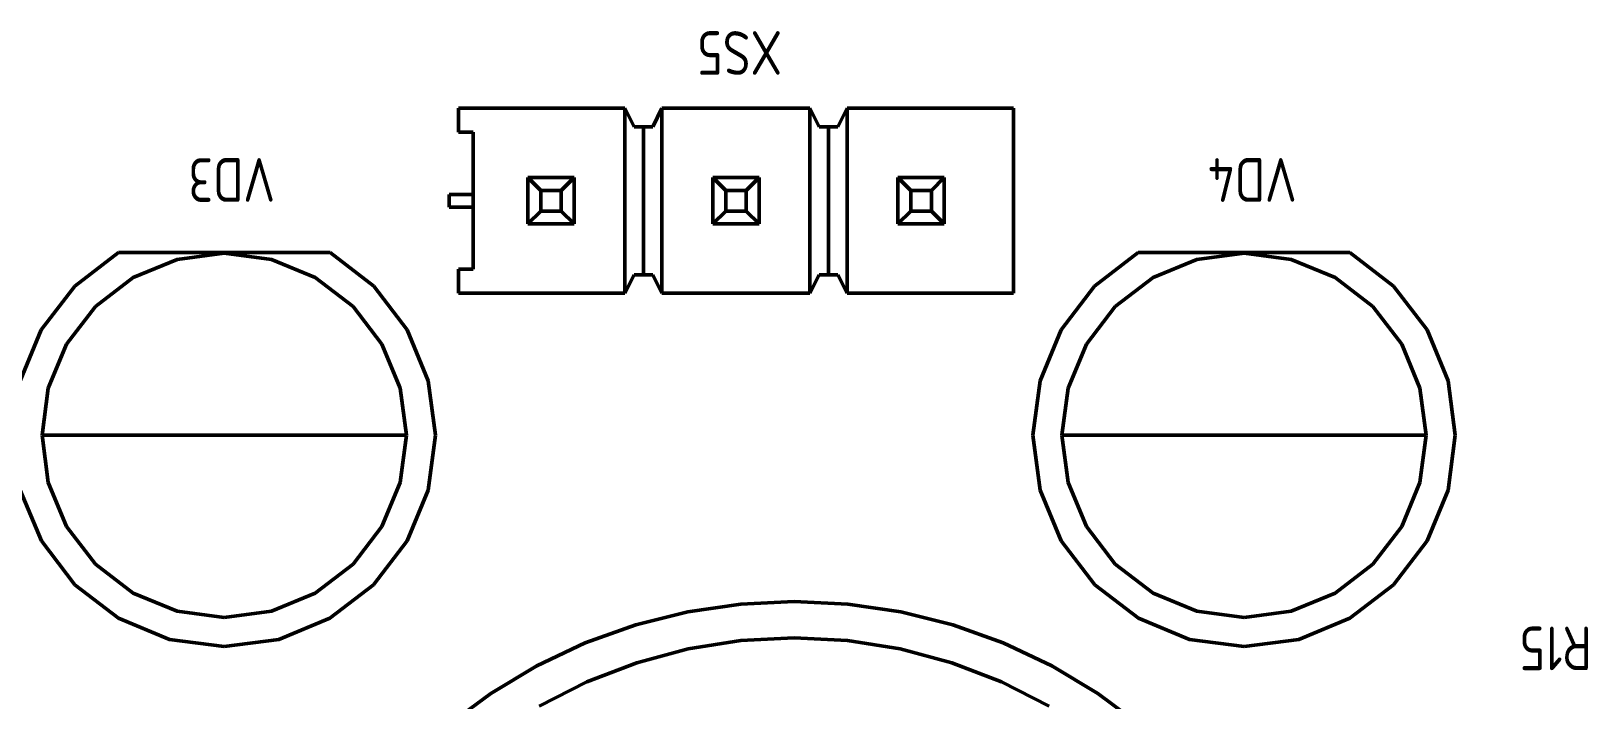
# Paper-space layout 'Layout1' of a CAD drawing. Extents: x -70 to 840, y -1 to 593.
# Drawn here: x 153.1 to 195.84, y 418.01 to 436.37 of the extents above; entities that cross this region are included whole.
import ezdxf

# ---------------------------------------------------------------- set-up
doc = ezdxf.new("R2010")
doc.units = 0
doc.header["$MEASUREMENT"] = 0
doc.layers.add('Основная', color=7, linetype='CONTINUOUS', lineweight=50)
doc.styles.add('GOST type A0', font='', dxfattribs={"oblique": 15, "height": 3.5})
doc.styles.get('GOST type A0').set_extended_font_data('GOST type A')

psp = doc.layouts.get("Layout1")

# ---------------------------------------------------------------- linework, layer by layer
at = {"layer": 'Основная'}
for p, q in [((169.408, 434.255), (164.836, 434.255)), ((164.836, 434.255), (164.836, 433.595)), ((164.836, 434.255), (164.836, 433.595)), ((164.836, 434.255), (169.408, 434.255)), ((169.408, 434.255), (164.836, 434.255)), ((164.836, 434.255), (164.836, 433.595)), ((164.836, 434.255), (164.836, 433.595)), ((164.836, 434.255), (169.408, 434.255)), ((169.656, 433.747), (169.408, 434.255)), ((169.408, 434.255), (169.656, 433.747)), ((169.408, 429.175), (169.408, 434.255)), ((169.656, 433.747), (169.408, 434.255)), ((169.408, 434.255), (169.656, 433.747)), ((169.408, 429.175), (169.408, 434.255)), ((170.424, 434.255), (170.176, 433.747)), ((170.176, 433.747), (170.424, 434.255)), ((170.424, 434.255), (170.176, 433.747)), ((170.176, 433.747), (170.424, 434.255)), ((174.488, 434.255), (170.424, 434.255)), ((170.424, 434.255), (174.488, 434.255)), ((170.424, 429.175), (170.424, 434.255)), ((174.488, 434.255), (170.424, 434.255)), ((170.424, 434.255), (174.488, 434.255)), ((170.424, 429.175), (170.424, 434.255)), ((174.736, 433.747), (174.488, 434.255)), ((174.488, 434.255), (174.488, 429.175)), ((174.488, 434.255), (174.736, 433.747)), ((174.736, 433.747), (174.488, 434.255)), ((174.488, 434.255), (174.488, 429.175)), ((174.488, 434.255), (174.736, 433.747)), ((175.504, 434.255), (175.256, 433.747)), ((175.256, 433.747), (175.504, 434.255)), ((175.504, 434.255), (175.256, 433.747)), ((175.256, 433.747), (175.504, 434.255)), ((180.076, 434.255), (175.504, 434.255)), ((175.504, 434.255), (180.076, 434.255)), ((175.504, 434.255), (175.504, 429.175)), ((180.076, 434.255), (175.504, 434.255)), ((175.504, 434.255), (180.076, 434.255)), ((175.504, 434.255), (175.504, 429.175)), ((180.076, 429.175), (180.076, 434.255)), ((180.076, 429.175), (180.076, 434.255)), ((180.076, 429.175), (180.076, 434.255)), ((180.076, 429.175), (180.076, 434.255)), ((164.836, 433.595), (165.242, 433.595)), ((164.836, 433.595), (165.242, 433.595)), ((164.836, 433.595), (165.242, 433.595)), ((164.836, 433.595), (165.242, 433.595)), ((165.242, 433.595), (165.242, 431.887)), ((165.242, 429.835), (165.242, 433.595)), ((165.242, 433.595), (165.242, 431.887)), ((165.242, 429.835), (165.242, 433.595)), ((170.176, 433.747), (169.656, 433.747)), ((169.656, 433.747), (169.916, 433.747)), ((170.176, 433.747), (169.656, 433.747)), ((169.656, 433.747), (169.916, 433.747)), ((169.916, 429.683), (169.916, 433.747)), ((169.916, 433.747), (170.176, 433.747)), ((169.916, 429.683), (169.916, 433.747)), ((169.916, 433.747), (170.176, 433.747)), ((175.256, 433.747), (174.736, 433.747)), ((174.736, 433.747), (174.996, 433.747)), ((175.256, 433.747), (174.736, 433.747)), ((174.736, 433.747), (174.996, 433.747)), ((174.996, 429.683), (174.996, 433.747)), ((174.996, 433.747), (175.256, 433.747)), ((174.996, 429.683), (174.996, 433.747)), ((174.996, 433.747), (175.256, 433.747)), ((166.742, 432.351), (168.012, 432.351)), ((166.742, 432.351), (167.094, 431.999)), ((166.742, 432.351), (166.742, 431.081)), ((166.742, 432.351), (168.012, 432.351)), ((166.742, 432.351), (167.094, 431.999)), ((166.742, 432.351), (166.742, 431.081)), ((167.66, 431.999), (168.012, 432.351)), ((167.66, 431.999), (168.012, 432.351)), ((168.012, 432.351), (168.012, 431.081)), ((168.012, 432.351), (168.012, 431.081)), ((171.822, 432.351), (172.174, 431.999)), ((171.822, 432.351), (171.822, 431.081)), ((171.822, 432.351), (173.092, 432.351)), ((171.822, 432.351), (172.174, 431.999)), ((171.822, 432.351), (171.822, 431.081)), ((171.822, 432.351), (173.092, 432.351)), ((172.74, 431.999), (173.092, 432.351)), ((172.74, 431.999), (173.092, 432.351)), ((173.092, 432.351), (173.092, 431.081)), ((173.092, 432.351), (173.092, 431.081)), ((176.902, 432.351), (177.254, 431.999)), ((176.902, 432.351), (176.902, 431.081)), ((176.902, 432.351), (178.172, 432.351)), ((176.902, 432.351), (177.254, 431.999)), ((176.902, 432.351), (176.902, 431.081)), ((176.902, 432.351), (178.172, 432.351)), ((177.82, 431.999), (178.172, 432.351)), ((177.82, 431.999), (178.172, 432.351)), ((178.172, 432.351), (178.172, 431.081)), ((178.172, 432.351), (178.172, 431.081)), ((165.242, 431.887), (164.582, 431.887)), ((164.582, 431.887), (164.582, 431.543)), ((164.582, 431.887), (164.582, 431.543)), ((164.582, 431.887), (165.242, 431.887)), ((165.242, 431.887), (164.582, 431.887)), ((164.582, 431.887), (164.582, 431.543)), ((164.582, 431.887), (164.582, 431.543)), ((164.582, 431.887), (165.242, 431.887)), ((167.094, 431.999), (167.66, 431.999)), ((167.094, 431.999), (167.094, 431.433)), ((167.094, 431.999), (167.66, 431.999)), ((167.094, 431.999), (167.094, 431.433)), ((167.66, 431.999), (167.66, 431.433)), ((167.66, 431.999), (167.66, 431.433)), ((172.174, 431.999), (172.74, 431.999)), ((172.174, 431.999), (172.174, 431.433)), ((172.174, 431.999), (172.74, 431.999)), ((172.174, 431.999), (172.174, 431.433)), ((172.74, 431.999), (172.74, 431.433)), ((172.74, 431.999), (172.74, 431.433)), ((177.254, 431.999), (177.82, 431.999)), ((177.254, 431.999), (177.254, 431.433)), ((177.254, 431.999), (177.82, 431.999)), ((177.254, 431.999), (177.254, 431.433)), ((177.82, 431.999), (177.82, 431.433)), ((177.82, 431.999), (177.82, 431.433)), ((164.582, 431.543), (165.242, 431.543)), ((164.582, 431.543), (165.242, 431.543)), ((164.582, 431.543), (165.242, 431.543)), ((164.582, 431.543), (165.242, 431.543)), ((165.242, 431.543), (165.242, 429.835)), ((165.242, 431.543), (165.242, 429.835)), ((166.742, 431.081), (167.094, 431.433)), ((166.742, 431.081), (167.094, 431.433)), ((167.094, 431.433), (167.66, 431.433)), ((167.094, 431.433), (167.66, 431.433)), ((167.66, 431.433), (168.012, 431.081)), ((167.66, 431.433), (168.012, 431.081)), ((171.822, 431.081), (172.174, 431.433)), ((171.822, 431.081), (172.174, 431.433)), ((172.174, 431.433), (172.74, 431.433)), ((172.174, 431.433), (172.74, 431.433)), ((172.74, 431.433), (173.092, 431.081)), ((172.74, 431.433), (173.092, 431.081)), ((176.902, 431.081), (177.254, 431.433)), ((176.902, 431.081), (177.254, 431.433)), ((177.254, 431.433), (177.82, 431.433)), ((177.254, 431.433), (177.82, 431.433)), ((177.82, 431.433), (178.172, 431.081)), ((177.82, 431.433), (178.172, 431.081)), ((166.742, 431.081), (168.012, 431.081)), ((166.742, 431.081), (168.012, 431.081)), ((171.822, 431.081), (173.092, 431.081)), ((171.822, 431.081), (173.092, 431.081)), ((176.902, 431.081), (178.172, 431.081)), ((176.902, 431.081), (178.172, 431.081)), ((155.502, 430.295), (154.302, 429.373)), ((155.502, 430.295), (154.302, 429.373)), ((155.502, 430.295), (154.302, 429.373)), ((155.502, 430.295), (154.302, 429.373)), ((161.312, 430.295), (155.502, 430.295)), ((161.312, 430.295), (155.502, 430.295)), ((161.312, 430.295), (155.502, 430.295)), ((161.312, 430.295), (155.502, 430.295)), ((157.112, 430.105), (155.906, 429.605)), ((157.112, 430.105), (155.906, 429.605)), ((158.406, 430.275), (157.112, 430.105)), ((158.406, 430.275), (157.112, 430.105)), ((158.406, 430.275), (159.7, 430.105)), ((158.406, 430.275), (159.7, 430.105)), ((159.7, 430.105), (160.906, 429.605)), ((159.7, 430.105), (160.906, 429.605)), ((162.51, 429.373), (161.312, 430.295)), ((161.312, 430.295), (162.51, 429.373)), ((162.51, 429.373), (161.312, 430.295)), ((161.312, 430.295), (162.51, 429.373)), ((183.502, 430.295), (182.302, 429.373)), ((183.502, 430.295), (182.302, 429.373)), ((183.502, 430.295), (182.302, 429.373)), ((183.502, 430.295), (182.302, 429.373)), ((189.312, 430.295), (183.502, 430.295)), ((189.312, 430.295), (183.502, 430.295)), ((189.312, 430.295), (183.502, 430.295)), ((189.312, 430.295), (183.502, 430.295)), ((185.112, 430.105), (183.906, 429.605)), ((185.112, 430.105), (183.906, 429.605)), ((186.406, 430.275), (185.112, 430.105)), ((186.406, 430.275), (185.112, 430.105)), ((186.406, 430.275), (187.7, 430.105)), ((186.406, 430.275), (187.7, 430.105)), ((187.7, 430.105), (188.906, 429.605)), ((187.7, 430.105), (188.906, 429.605)), ((190.51, 429.373), (189.312, 430.295)), ((189.312, 430.295), (190.51, 429.373)), ((190.51, 429.373), (189.312, 430.295)), ((189.312, 430.295), (190.51, 429.373)), ((155.906, 429.605), (154.87, 428.811)), ((155.906, 429.605), (154.87, 428.811)), ((160.906, 429.605), (161.942, 428.811)), ((160.906, 429.605), (161.942, 428.811)), ((165.242, 429.835), (164.836, 429.835)), ((164.836, 429.835), (164.836, 429.175)), ((164.836, 429.835), (164.836, 429.175)), ((164.836, 429.835), (165.242, 429.835)), ((165.242, 429.835), (164.836, 429.835)), ((164.836, 429.835), (164.836, 429.175)), ((164.836, 429.835), (164.836, 429.175)), ((164.836, 429.835), (165.242, 429.835)), ((169.408, 429.175), (169.656, 429.683)), ((169.408, 429.175), (169.656, 429.683)), ((169.408, 429.175), (169.656, 429.683)), ((169.408, 429.175), (169.656, 429.683)), ((169.656, 429.683), (170.176, 429.683)), ((169.656, 429.683), (169.916, 429.683)), ((169.656, 429.683), (170.176, 429.683)), ((169.656, 429.683), (169.916, 429.683)), ((169.916, 429.683), (170.176, 429.683)), ((169.916, 429.683), (170.176, 429.683)), ((170.176, 429.683), (170.424, 429.175)), ((170.176, 429.683), (170.424, 429.175)), ((170.176, 429.683), (170.424, 429.175)), ((170.176, 429.683), (170.424, 429.175)), ((174.488, 429.175), (174.736, 429.683)), ((174.488, 429.175), (174.736, 429.683)), ((174.488, 429.175), (174.736, 429.683)), ((174.488, 429.175), (174.736, 429.683)), ((174.736, 429.683), (175.256, 429.683)), ((174.736, 429.683), (174.996, 429.683)), ((174.736, 429.683), (175.256, 429.683)), ((174.736, 429.683), (174.996, 429.683)), ((174.996, 429.683), (175.256, 429.683)), ((174.996, 429.683), (175.256, 429.683)), ((175.256, 429.683), (175.504, 429.175)), ((175.256, 429.683), (175.504, 429.175)), ((175.256, 429.683), (175.504, 429.175)), ((175.256, 429.683), (175.504, 429.175)), ((183.906, 429.605), (182.87, 428.811)), ((183.906, 429.605), (182.87, 428.811)), ((188.906, 429.605), (189.942, 428.811)), ((188.906, 429.605), (189.942, 428.811)), ((154.302, 429.373), (153.382, 428.173)), ((154.302, 429.373), (153.382, 428.173)), ((154.302, 429.373), (153.382, 428.173)), ((154.302, 429.373), (153.382, 428.173)), ((163.43, 428.173), (162.51, 429.373)), ((162.51, 429.373), (163.43, 428.173)), ((163.43, 428.173), (162.51, 429.373)), ((162.51, 429.373), (163.43, 428.173)), ((164.836, 429.175), (169.408, 429.175)), ((164.836, 429.175), (169.408, 429.175)), ((164.836, 429.175), (169.408, 429.175)), ((164.836, 429.175), (169.408, 429.175)), ((170.424, 429.175), (174.488, 429.175)), ((170.424, 429.175), (174.488, 429.175)), ((170.424, 429.175), (174.488, 429.175)), ((170.424, 429.175), (174.488, 429.175)), ((175.504, 429.175), (180.076, 429.175)), ((175.504, 429.175), (180.076, 429.175)), ((175.504, 429.175), (180.076, 429.175)), ((175.504, 429.175), (180.076, 429.175)), ((182.302, 429.373), (181.382, 428.173)), ((182.302, 429.373), (181.382, 428.173)), ((182.302, 429.373), (181.382, 428.173)), ((182.302, 429.373), (181.382, 428.173)), ((191.43, 428.173), (190.51, 429.373)), ((190.51, 429.373), (191.43, 428.173)), ((191.43, 428.173), (190.51, 429.373)), ((190.51, 429.373), (191.43, 428.173)), ((154.87, 428.811), (154.076, 427.775)), ((154.87, 428.811), (154.076, 427.775)), ((161.942, 428.811), (162.736, 427.775)), ((161.942, 428.811), (162.736, 427.775)), ((182.87, 428.811), (182.076, 427.775)), ((182.87, 428.811), (182.076, 427.775)), ((189.942, 428.811), (190.736, 427.775)), ((189.942, 428.811), (190.736, 427.775)), ((153.382, 428.173), (152.804, 426.775)), ((153.382, 428.173), (152.804, 426.775)), ((153.382, 428.173), (152.804, 426.775)), ((153.382, 428.173), (152.804, 426.775)), ((164.008, 426.775), (163.43, 428.173)), ((163.43, 428.173), (164.008, 426.775)), ((164.008, 426.775), (163.43, 428.173)), ((163.43, 428.173), (164.008, 426.775)), ((181.382, 428.173), (180.804, 426.775)), ((181.382, 428.173), (180.804, 426.775)), ((181.382, 428.173), (180.804, 426.775)), ((181.382, 428.173), (180.804, 426.775)), ((192.008, 426.775), (191.43, 428.173)), ((191.43, 428.173), (192.008, 426.775)), ((192.008, 426.775), (191.43, 428.173)), ((191.43, 428.173), (192.008, 426.775)), ((154.076, 427.775), (153.576, 426.569)), ((154.076, 427.775), (153.576, 426.569)), ((162.736, 427.775), (163.236, 426.569)), ((162.736, 427.775), (163.236, 426.569)), ((182.076, 427.775), (181.576, 426.569)), ((182.076, 427.775), (181.576, 426.569)), ((190.736, 427.775), (191.236, 426.569)), ((190.736, 427.775), (191.236, 426.569)), ((153.576, 426.569), (153.406, 425.275)), ((153.576, 426.569), (153.406, 425.275)), ((163.236, 426.569), (163.406, 425.275)), ((163.236, 426.569), (163.406, 425.275)), ((164.206, 425.275), (164.008, 426.775)), ((164.008, 426.775), (164.206, 425.275)), ((164.206, 425.275), (164.008, 426.775)), ((164.008, 426.775), (164.206, 425.275)), ((180.804, 426.775), (180.606, 425.275)), ((180.804, 426.775), (180.606, 425.275)), ((180.804, 426.775), (180.606, 425.275)), ((180.804, 426.775), (180.606, 425.275)), ((181.576, 426.569), (181.406, 425.275)), ((181.576, 426.569), (181.406, 425.275)), ((191.236, 426.569), (191.406, 425.275)), ((191.236, 426.569), (191.406, 425.275)), ((192.206, 425.275), (192.008, 426.775)), ((192.008, 426.775), (192.206, 425.275)), ((192.206, 425.275), (192.008, 426.775)), ((192.008, 426.775), (192.206, 425.275)), ((153.406, 425.275), (153.576, 423.981)), ((153.576, 425.275), (153.406, 425.275)), ((153.406, 425.275), (153.576, 423.981)), ((153.576, 425.275), (153.406, 425.275)), ((153.576, 425.275), (154.076, 425.275)), ((153.576, 425.275), (154.076, 425.275)), ((154.076, 425.275), (154.87, 425.275)), ((154.076, 425.275), (154.87, 425.275)), ((154.87, 425.275), (155.906, 425.275)), ((154.87, 425.275), (155.906, 425.275)), ((155.906, 425.275), (157.112, 425.275)), ((155.906, 425.275), (157.112, 425.275)), ((157.112, 425.275), (158.406, 425.275)), ((157.112, 425.275), (158.406, 425.275)), ((158.406, 425.275), (159.7, 425.275)), ((158.406, 425.275), (159.7, 425.275)), ((159.7, 425.275), (160.906, 425.275)), ((159.7, 425.275), (160.906, 425.275)), ((160.906, 425.275), (161.942, 425.275)), ((160.906, 425.275), (161.942, 425.275)), ((161.942, 425.275), (162.736, 425.275)), ((161.942, 425.275), (162.736, 425.275)), ((162.736, 425.275), (163.236, 425.275)), ((162.736, 425.275), (163.236, 425.275)), ((163.406, 425.275), (163.236, 423.981)), ((163.406, 425.275), (163.236, 425.275)), ((163.406, 425.275), (163.236, 423.981)), ((163.406, 425.275), (163.236, 425.275)), ((164.008, 423.773), (164.206, 425.275)), ((164.206, 425.275), (164.008, 423.773)), ((164.008, 423.773), (164.206, 425.275)), ((164.206, 425.275), (164.008, 423.773)), ((180.606, 425.275), (180.804, 423.773)), ((180.606, 425.275), (180.804, 423.773)), ((180.606, 425.275), (180.804, 423.773)), ((180.606, 425.275), (180.804, 423.773)), ((181.406, 425.275), (181.576, 423.981)), ((181.576, 425.275), (181.406, 425.275)), ((181.406, 425.275), (181.576, 423.981)), ((181.576, 425.275), (181.406, 425.275)), ((181.576, 425.275), (182.076, 425.275)), ((181.576, 425.275), (182.076, 425.275)), ((182.076, 425.275), (182.87, 425.275)), ((182.076, 425.275), (182.87, 425.275)), ((182.87, 425.275), (183.906, 425.275)), ((182.87, 425.275), (183.906, 425.275)), ((183.906, 425.275), (185.112, 425.275)), ((183.906, 425.275), (185.112, 425.275)), ((185.112, 425.275), (186.406, 425.275)), ((185.112, 425.275), (186.406, 425.275)), ((186.406, 425.275), (187.7, 425.275)), ((186.406, 425.275), (187.7, 425.275)), ((187.7, 425.275), (188.906, 425.275)), ((187.7, 425.275), (188.906, 425.275)), ((188.906, 425.275), (189.942, 425.275)), ((188.906, 425.275), (189.942, 425.275)), ((189.942, 425.275), (190.736, 425.275)), ((189.942, 425.275), (190.736, 425.275)), ((190.736, 425.275), (191.236, 425.275)), ((190.736, 425.275), (191.236, 425.275)), ((191.406, 425.275), (191.236, 423.981)), ((191.406, 425.275), (191.236, 425.275)), ((191.406, 425.275), (191.236, 423.981)), ((191.406, 425.275), (191.236, 425.275)), ((192.008, 423.773), (192.206, 425.275)), ((192.206, 425.275), (192.008, 423.773)), ((192.008, 423.773), (192.206, 425.275)), ((192.206, 425.275), (192.008, 423.773)), ((152.804, 423.773), (153.384, 422.375)), ((152.804, 423.773), (153.384, 422.375)), ((152.804, 423.773), (153.384, 422.375)), ((152.804, 423.773), (153.384, 422.375)), ((153.576, 423.981), (154.076, 422.775)), ((153.576, 423.981), (154.076, 422.775)), ((163.236, 423.981), (162.736, 422.775)), ((163.236, 423.981), (162.736, 422.775)), ((163.43, 422.375), (164.008, 423.773)), ((164.008, 423.773), (163.43, 422.375)), ((163.43, 422.375), (164.008, 423.773)), ((164.008, 423.773), (163.43, 422.375)), ((180.804, 423.773), (181.384, 422.375)), ((180.804, 423.773), (181.384, 422.375)), ((180.804, 423.773), (181.384, 422.375)), ((180.804, 423.773), (181.384, 422.375)), ((181.576, 423.981), (182.076, 422.775)), ((181.576, 423.981), (182.076, 422.775)), ((191.236, 423.981), (190.736, 422.775)), ((191.236, 423.981), (190.736, 422.775)), ((191.43, 422.375), (192.008, 423.773)), ((192.008, 423.773), (191.43, 422.375)), ((191.43, 422.375), (192.008, 423.773)), ((192.008, 423.773), (191.43, 422.375)), ((154.076, 422.775), (154.87, 421.739)), ((154.076, 422.775), (154.87, 421.739)), ((162.736, 422.775), (161.942, 421.739)), ((162.736, 422.775), (161.942, 421.739)), ((182.076, 422.775), (182.87, 421.739)), ((182.076, 422.775), (182.87, 421.739)), ((190.736, 422.775), (189.942, 421.739)), ((190.736, 422.775), (189.942, 421.739)), ((153.384, 422.375), (154.304, 421.173)), ((153.384, 422.375), (154.304, 421.173)), ((153.384, 422.375), (154.304, 421.173)), ((153.384, 422.375), (154.304, 421.173)), ((162.508, 421.173), (163.43, 422.375)), ((163.43, 422.375), (162.508, 421.173)), ((162.508, 421.173), (163.43, 422.375)), ((163.43, 422.375), (162.508, 421.173)), ((181.384, 422.375), (182.304, 421.173)), ((181.384, 422.375), (182.304, 421.173)), ((181.384, 422.375), (182.304, 421.173)), ((181.384, 422.375), (182.304, 421.173)), ((190.508, 421.173), (191.43, 422.375)), ((191.43, 422.375), (190.508, 421.173)), ((190.508, 421.173), (191.43, 422.375)), ((191.43, 422.375), (190.508, 421.173)), ((154.87, 421.739), (155.906, 420.945)), ((154.87, 421.739), (155.906, 420.945)), ((161.942, 421.739), (160.906, 420.945)), ((161.942, 421.739), (160.906, 420.945)), ((182.87, 421.739), (183.906, 420.945)), ((182.87, 421.739), (183.906, 420.945)), ((189.942, 421.739), (188.906, 420.945)), ((189.942, 421.739), (188.906, 420.945)), ((154.304, 421.173), (155.506, 420.251)), ((154.304, 421.173), (155.506, 420.251)), ((154.304, 421.173), (155.506, 420.251)), ((154.304, 421.173), (155.506, 420.251)), ((161.306, 420.251), (162.508, 421.173)), ((162.508, 421.173), (161.306, 420.251)), ((161.306, 420.251), (162.508, 421.173)), ((162.508, 421.173), (161.306, 420.251)), ((182.304, 421.173), (183.506, 420.251)), ((182.304, 421.173), (183.506, 420.251)), ((182.304, 421.173), (183.506, 420.251)), ((182.304, 421.173), (183.506, 420.251)), ((189.306, 420.251), (190.508, 421.173)), ((190.508, 421.173), (189.306, 420.251)), ((189.306, 420.251), (190.508, 421.173)), ((190.508, 421.173), (189.306, 420.251)), ((155.906, 420.945), (157.112, 420.445)), ((155.906, 420.945), (157.112, 420.445)), ((160.906, 420.945), (159.7, 420.445)), ((160.906, 420.945), (159.7, 420.445)), ((172.586, 420.643), (171.13, 420.427)), ((172.586, 420.643), (171.13, 420.427)), ((172.586, 420.643), (171.13, 420.427)), ((172.586, 420.643), (171.13, 420.427)), ((174.056, 420.715), (172.586, 420.643)), ((174.056, 420.715), (172.586, 420.643)), ((174.056, 420.715), (172.586, 420.643)), ((174.056, 420.715), (172.586, 420.643)), ((175.526, 420.643), (174.056, 420.715)), ((175.526, 420.643), (174.056, 420.715)), ((175.526, 420.643), (174.056, 420.715)), ((175.526, 420.643), (174.056, 420.715)), ((176.982, 420.427), (175.526, 420.643)), ((176.982, 420.427), (175.526, 420.643)), ((176.982, 420.427), (175.526, 420.643)), ((176.982, 420.427), (175.526, 420.643)), ((183.906, 420.945), (185.112, 420.445)), ((183.906, 420.945), (185.112, 420.445)), ((188.906, 420.945), (187.7, 420.445)), ((188.906, 420.945), (187.7, 420.445)), ((155.506, 420.251), (156.906, 419.673)), ((155.506, 420.251), (156.906, 419.673)), ((155.506, 420.251), (156.906, 419.673)), ((155.506, 420.251), (156.906, 419.673)), ((157.112, 420.445), (158.406, 420.275)), ((157.112, 420.445), (158.406, 420.275)), ((159.7, 420.445), (158.406, 420.275)), ((159.7, 420.445), (158.406, 420.275)), ((159.908, 419.673), (161.306, 420.251)), ((161.306, 420.251), (159.908, 419.673)), ((159.908, 419.673), (161.306, 420.251)), ((161.306, 420.251), (159.908, 419.673)), ((171.13, 420.427), (169.702, 420.069)), ((171.13, 420.427), (169.702, 420.069)), ((171.13, 420.427), (169.702, 420.069)), ((171.13, 420.427), (169.702, 420.069)), ((178.41, 420.069), (176.982, 420.427)), ((178.41, 420.069), (176.982, 420.427)), ((178.41, 420.069), (176.982, 420.427)), ((178.41, 420.069), (176.982, 420.427)), ((183.506, 420.251), (184.906, 419.673)), ((183.506, 420.251), (184.906, 419.673)), ((183.506, 420.251), (184.906, 419.673)), ((183.506, 420.251), (184.906, 419.673)), ((185.112, 420.445), (186.406, 420.275)), ((185.112, 420.445), (186.406, 420.275)), ((187.7, 420.445), (186.406, 420.275)), ((187.7, 420.445), (186.406, 420.275)), ((187.908, 419.673), (189.306, 420.251)), ((189.306, 420.251), (187.908, 419.673)), ((187.908, 419.673), (189.306, 420.251)), ((189.306, 420.251), (187.908, 419.673)), ((169.702, 420.069), (168.316, 419.573)), ((169.702, 420.069), (168.316, 419.573)), ((169.702, 420.069), (168.316, 419.573)), ((169.702, 420.069), (168.316, 419.573)), ((179.796, 419.573), (178.41, 420.069)), ((179.796, 419.573), (178.41, 420.069)), ((179.796, 419.573), (178.41, 420.069)), ((179.796, 419.573), (178.41, 420.069)), ((156.906, 419.673), (158.406, 419.475)), ((156.906, 419.673), (158.406, 419.475)), ((156.906, 419.673), (158.406, 419.475)), ((156.906, 419.673), (158.406, 419.475)), ((158.406, 419.475), (159.908, 419.673)), ((159.908, 419.673), (158.406, 419.475)), ((158.406, 419.475), (159.908, 419.673)), ((159.908, 419.673), (158.406, 419.475)), ((168.316, 419.573), (166.984, 418.943)), ((168.316, 419.573), (166.984, 418.943)), ((168.316, 419.573), (166.984, 418.943)), ((168.316, 419.573), (166.984, 418.943)), ((171.146, 419.409), (169.73, 419.029)), ((171.146, 419.409), (169.73, 419.029)), ((172.592, 419.639), (171.146, 419.409)), ((172.592, 419.639), (171.146, 419.409)), ((174.056, 419.715), (172.592, 419.639)), ((174.056, 419.715), (172.592, 419.639)), ((175.52, 419.639), (174.056, 419.715)), ((175.52, 419.639), (174.056, 419.715)), ((176.966, 419.409), (175.52, 419.639)), ((176.966, 419.409), (175.52, 419.639)), ((178.382, 419.029), (176.966, 419.409)), ((178.382, 419.029), (176.966, 419.409)), ((181.126, 418.943), (179.796, 419.573)), ((181.126, 418.943), (179.796, 419.573)), ((181.126, 418.943), (179.796, 419.573)), ((181.126, 418.943), (179.796, 419.573)), ((184.906, 419.673), (186.406, 419.475)), ((184.906, 419.673), (186.406, 419.475)), ((184.906, 419.673), (186.406, 419.475)), ((184.906, 419.673), (186.406, 419.475)), ((186.406, 419.475), (187.908, 419.673)), ((187.908, 419.673), (186.406, 419.475)), ((186.406, 419.475), (187.908, 419.673)), ((187.908, 419.673), (186.406, 419.475)), ((166.984, 418.943), (165.722, 418.187)), ((166.984, 418.943), (165.722, 418.187)), ((166.984, 418.943), (165.722, 418.187)), ((166.984, 418.943), (165.722, 418.187)), ((169.73, 419.029), (168.362, 418.505)), ((169.73, 419.029), (168.362, 418.505)), ((179.75, 418.505), (178.382, 419.029)), ((179.75, 418.505), (178.382, 419.029)), ((182.39, 418.187), (181.126, 418.943)), ((182.39, 418.187), (181.126, 418.943)), ((182.39, 418.187), (181.126, 418.943)), ((182.39, 418.187), (181.126, 418.943)), ((168.362, 418.505), (167.056, 417.839)), ((168.362, 418.505), (167.056, 417.839)), ((181.056, 417.839), (179.75, 418.505)), ((181.056, 417.839), (179.75, 418.505)), ((165.722, 418.187), (164.54, 417.309)), ((165.722, 418.187), (164.54, 417.309)), ((165.722, 418.187), (164.54, 417.309)), ((165.722, 418.187), (164.54, 417.309)), ((183.572, 417.309), (182.39, 418.187)), ((183.572, 417.309), (182.39, 418.187)), ((183.572, 417.309), (182.39, 418.187)), ((183.572, 417.309), (182.39, 418.187))]:
    psp.add_line(p, q, dxfattribs=at)

# ---------------------------------------------------------------- texts
at = {"layer": 'Основная', "style": 'GOST type A0'}
for s, p in [('XS5', (173.724, 436.372)), ('VD3', (159.801, 432.887)), ('VD4', (187.852, 432.887)), ('R15', (195.949, 420.026))]:
    psp.add_text(s, height=1.2, rotation=180, dxfattribs=at).set_placement(p)

doc.saveas('drawing.dxf')
